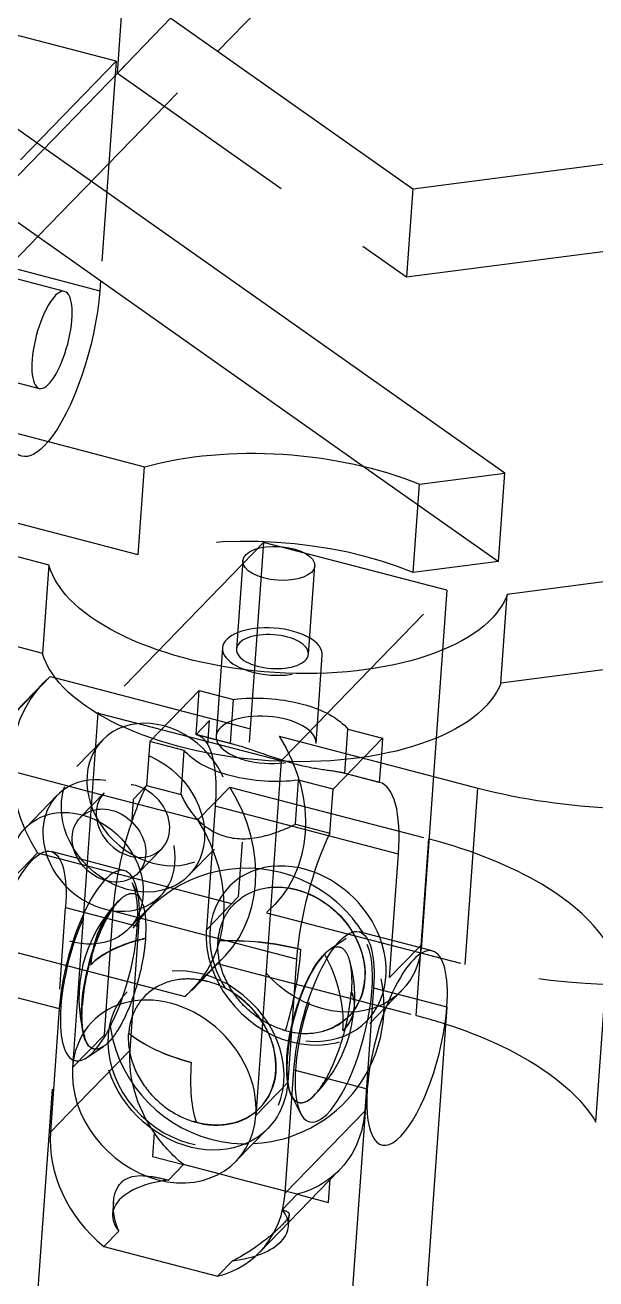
# Model space of a CAD drawing. Extents: x -2.35 to 6.32, y -6.04 to 0.39.
# Drawn here: x 2.46 to 3.173, y -3.232 to -1.667 of the extents above; entities that cross this region are included whole.
import ezdxf

# ---------------------------------------------------------------- set-up
doc = ezdxf.new("R2010")
doc.units = 0
doc.header["$MEASUREMENT"] = 0
doc.linetypes.add('HIDDEN', pattern=[0.375, 0.25, -0.125])
doc.layers.get('0').update_dxf_attribs({"color": 253, "linetype": 'CONTINUOUS'})
doc.layers.add('HIDDEN', color=250, linetype='HIDDEN')

msp = doc.modelspace()

# ---------------------------------------------------------------- linework, layer by layer
at = {"color": 38}
for p, q in [((2.5833, -1.6168), (2.9443, -1.8713)), ((0.7203, -1.7257), (2.6093, -2.2181)), ((3.059, -2.2262), (2.4253, -1.7795)), ((2.9443, -1.8713), (3.2035, -1.8376)), ((2.49, -2.3409), (0.601, -1.8485)), ((2.4174, -1.8896), (2.8852, -2.2194)), ((2.4821, -2.451), (0.5931, -1.9586)), ((2.9523, -2.2401), (3.059, -2.2262)), ((2.4821, -2.451), (2.49, -2.3409)), ((3.2407, -2.3543), (3.0621, -2.3775)), ((3.0542, -2.4876), (3.0621, -2.3775)), ((3.0542, -2.4876), (3.2328, -2.4644))]:
    msp.add_line(p, q, dxfattribs=at)
at = {"color": 250}
for p, q in [((2.7008, -1.6996), (2.7511, -1.6479)), ((2.4069, -2.0023), (2.4762, -1.931)), ((2.5542, -1.986), (2.5533, -1.9985))]:
    msp.add_line(p, q, dxfattribs=at)
at = {"color": 98}
for p, q in [((2.4916, -2.4799), (2.3901, -2.5844)), ((2.4916, -2.4799), (2.4979, -2.4815)), ((2.4831, -2.4879), (2.3817, -2.5924)), ((2.5511, -2.5254), (2.5194, -2.9679)), ((2.5516, -2.5249), (2.5511, -2.5254)), ((2.5511, -2.5254), (2.553, -2.5259)), ((2.9735, -2.5568), (2.955, -2.8146)), ((2.8446, -2.6205), (2.8834, -2.5805)), ((2.9049, -2.5769), (2.9023, -2.612)), ((2.544, -2.6245), (2.3901, -2.5844)), ((2.7799, -2.5851), (2.7482, -3.0275)), ((2.7778, -2.5845), (2.7799, -2.5851)), ((2.7799, -2.5851), (2.7834, -2.5815)), ((2.9023, -2.612), (2.8628, -2.6017)), ((2.97, -2.6046), (3.0255, -2.6191)), ((2.8406, -2.6755), (2.8446, -2.6205)), ((2.9263, -2.7015), (2.8391, -2.6788)), ((2.5378, -2.7101), (2.4925, -2.6983)), ((2.9185, -2.8094), (2.9263, -2.7015)), ((2.9685, -2.8224), (2.877, -2.7985)), ((2.955, -2.8146), (2.9517, -2.818)), ((3.1727, -3.0362), (3.1885, -2.8161)), ((2.799, -2.8325), (2.788, -2.9866)), ((2.4113, -2.8704), (2.5028, -2.8943)), ((2.5028, -2.8943), (2.4918, -3.0484)), ((2.9867, -2.8922), (2.8989, -4.1161)), ((2.7847, -3.1248), (2.7958, -2.9707)), ((2.7958, -2.9707), (2.8873, -2.9945)), ((2.788, -2.9866), (2.7482, -3.0275)), ((2.7995, -4.2185), (2.8873, -2.9945)), ((2.4918, -3.0484), (2.5255, -3.0137)), ((2.7234, -3.0848), (2.7632, -3.0439)), ((2.7288, -3.1075), (2.7024, -3.1006)), ((2.7849, -3.1221), (2.7288, -3.1075)), ((2.5584, -3.1913), (2.5771, -3.172)), ((2.5584, -3.1913), (2.7004, -3.2283)), ((2.7192, -3.2091), (2.7004, -3.2283))]:
    msp.add_line(p, q, dxfattribs=at)
for start, end in [(32.056, 62.2078), (272.8201, 288.0741)]:
    msp.add_arc((2.7364, -2.8911), 0.1719, start, end, dxfattribs=at)
at = {"color": 250, "extrusion": (9.51503e-17, 8.99289e-17, -1)}
msp.add_ellipse((2.4937, -2.0599), major_axis=(-0.0158, -0.0605), ratio=0.32431, dxfattribs=at)
msp.add_ellipse((2.4937, -2.0599), major_axis=(-0.0378, -0.1451), ratio=0.32431, start_param=4.192873, end_param=5.684972, dxfattribs=at)
at = {"color": 38, "extrusion": (7.94333e-18, 1.10738e-16, -1)}
for centre, start_param, end_param in [((2.7768, -2.3388), 4.061362, 5.330308), ((2.7768, -2.3388), 0.134371, 2.974113), ((2.7689, -2.4488), 0.134371, 2.974113)]:
    msp.add_ellipse(centre, major_axis=(0.2893, -0.0207), ratio=0.469627, start_param=start_param, end_param=end_param, dxfattribs=at)
at = {"color": 38}
msp.add_ellipse((2.7768, -2.3388), major_axis=(-0.0449, 0.0032), ratio=0.469627, dxfattribs=at)
at = {"color": 98, "extrusion": (3.63922e-17, 1.96812e-16, -1)}
for centre, major_axis, start_param, end_param in [((2.6266, -2.6272), (-0.1435, 0.1393), 0.000001, 0.070764), ((2.5251, -2.7317), (-0.0646, 0.0627), 5.289177, 7.383191), ((2.5649, -2.6908), (-0.0359, 0.0348), 5.049227, 6.394809)]:
    msp.add_ellipse(centre, major_axis=major_axis, ratio=0.821142, start_param=start_param, end_param=end_param, dxfattribs=at)
at = {"color": 98}
for centre, major_axis, ratio, start_param, end_param in [((2.8626, -2.767), (0.0404, 0.1548), 0.32431, 5.231905, 6.296264), ((3.1846, -2.4553), (-0.399, 0.0286), 0.469627, 1.194651, 2.077153), ((2.5649, -2.6908), (0.0646, -0.0627), 0.821142, 3.538156, 4.10177), ((2.8626, -2.767), (0.0404, 0.1548), 0.32431, 1.025954, 2.090313), ((2.8047, -2.8464), (-0.399, 0.0286), 0.469627, 3.453742, 4.334348), ((2.8008, -2.8258), (0.0861, -0.0836), 0.821142, 1.057213, 2.057571), ((2.5525, -2.8431), (0.0303, 0.1161), 0.32431, 1.100384, 3.079717), ((2.5525, -2.8431), (0.0315, 0.121), 0.32431, 1.074436, 2.090313), ((2.937, -2.9434), (0.0315, 0.121), 0.32431, 5.231905, 8.373498), ((2.8272, -2.9147), (0.0252, 0.0968), 0.32431, 0.519516, 1.698469), ((2.6338, -2.9977), (0.0897, -0.0871), 0.821142, 0.604368, 3.745961), ((2.937, -2.9434), (0.0315, 0.121), 0.32431, 2.090313, 5.231905), ((2.6338, -2.9977), (0.0897, -0.0871), 0.821142, 3.745961, 6.887553), ((2.6382, -3.0866), (0.1148, -0.1115), 0.821142, 3.745961, 4.81032), ((2.6791, -3.1586), (-0.1097, 0.0079), 0.469627, 5.187794, 6.171782), ((2.6382, -3.0866), (0.1148, -0.1115), 0.821142, 5.823194, 6.887553)]:
    msp.add_ellipse(centre, major_axis=major_axis, ratio=ratio, start_param=start_param, end_param=end_param, dxfattribs=at)
at = {"color": 98, "extrusion": (1.14719e-18, 1.14433e-16, -1)}
msp.add_ellipse((2.461, -2.8193), major_axis=(-0.0315, -0.121), ratio=0.32431, start_param=1.05128, end_param=3.141508, dxfattribs=at)
at = {"color": 98, "extrusion": (1.72079e-18, 1.7165e-16, -1)}
msp.add_ellipse((2.8455, -2.9195), major_axis=(-0.0315, -0.121), ratio=0.32431, start_param=1.05128, end_param=3.141508, dxfattribs=at)
at = {"color": 98, "extrusion": (-1.14239e-18, 7.84963e-17, -1)}
msp.add_ellipse((2.8406, -2.7848), major_axis=(-0.0897, 0.0871), ratio=0.821142, start_param=2.537225, end_param=2.574836, dxfattribs=at)
at = {"color": 98, "extrusion": (-3.49542e-17, 1.13815e-16, -1)}
msp.add_ellipse((2.7889, -3.0665), major_axis=(0.399, -0.0286), ratio=0.469627, start_param=5.19268, end_param=5.971036, dxfattribs=at)
at = {"color": 98, "extrusion": (3.75346e-17, 1.18316e-16, -1)}
msp.add_ellipse((2.6735, -2.9568), major_axis=(-0.0897, 0.0871), ratio=0.821142, start_param=2.537225, end_param=3.14167, dxfattribs=at)
at = {"color": 98}
for points, knots in [([(2.793, -2.9157), (2.7957, -2.9038), (2.7993, -2.8918), (2.8072, -2.8698), (2.8122, -2.8585), (2.8228, -2.8394), (2.8284, -2.8318), (2.8335, -2.8265), (2.8336, -2.8264), (2.8337, -2.8263)], [-0.006623386, -0.006623386, -0.006623386, -0.006623386, -0.00574077, -0.00574077, -0.004783969, -0.004783969, -0.003827168, -0.003827168, -0.003806814, -0.003806814, -0.003806814, -0.003806814]), ([(2.5799, -3.1115), (2.5857, -3.1055), (2.5942, -3.1028), (2.6085, -3.1027), (2.6128, -3.1031), (2.6174, -3.1037)], [0.008800755, 0.008800755, 0.008800755, 0.008800755, 0.009908018, 0.009908018, 0.01035011, 0.01035011, 0.01035011, 0.01035011]), ([(2.5771, -3.172), (2.577, -3.172), (2.577, -3.1719), (2.5724, -3.1609), (2.5699, -3.1487), (2.5704, -3.1372), (2.5704, -3.1366), (2.5705, -3.136)], [0.006579624, 0.006579624, 0.006579624, 0.006579624, 0.006586228, 0.006586228, 0.007693491, 0.007693491, 0.007755691, 0.007755691, 0.007755691, 0.007755691]), ([(2.7706, -3.1741), (2.7663, -3.1779), (2.7613, -3.182), (2.7451, -3.1944), (2.7323, -3.2026), (2.7193, -3.209), (2.7192, -3.209), (2.7192, -3.2091)], [0.000548757, 0.000548757, 0.000548757, 0.000548757, 0.001107263, 0.001107263, 0.002214527, 0.002214527, 0.002221131, 0.002221131, 0.002221131, 0.002221131])]:
    msp.add_open_spline(points, degree=3, knots=knots, dxfattribs=at)
msp.add_open_spline([(2.5705, -3.136), (2.5712, -3.1258), (2.5745, -3.1171), (2.5799, -3.1115)], degree=3, dxfattribs=at)
at = {"layer": 'HIDDEN', "color": 38}
for p, q in [((2.5754, -1.7269), (2.5833, -1.6168)), ((2.5754, -1.7269), (2.6421, -1.6582)), ((2.5754, -1.7269), (2.9364, -1.9813)), ((2.6014, -2.3282), (0.7124, -1.8358)), ((2.9443, -1.8713), (2.9364, -1.9813)), ((2.9364, -1.9813), (3.1956, -1.9476)), ((2.6014, -2.3282), (2.6093, -2.2181)), ((2.8852, -2.2194), (3.0511, -2.3363)), ((3.0511, -2.3363), (3.059, -2.2262)), ((2.9444, -2.3501), (2.9523, -2.2401)), ((2.7319, -2.3355), (2.724, -2.4456)), ((2.8138, -2.4521), (2.8217, -2.342)), ((3.0511, -2.3363), (2.9444, -2.3501))]:
    msp.add_line(p, q, dxfattribs=at)
at = {"layer": 'HIDDEN'}
for p, q in [((2.4174, -1.8896), (2.6421, -1.6582)), ((2.5738, -1.7123), (2.4365, -1.6765)), ((2.4762, -1.931), (2.7008, -1.6996)), ((2.4545, -1.8351), (2.5738, -1.7123)), ((2.5738, -1.7123), (2.5542, -1.986)), ((2.5094, -1.9994), (2.3721, -1.9637)), ((2.416, -1.9627), (2.5533, -1.9985)), ((2.3406, -2.0846), (2.4779, -2.1204))]:
    msp.add_line(p, q, dxfattribs=at)
at = {"layer": 'HIDDEN', "color": 98}
for p, q in [((2.7579, -2.3126), (2.5516, -2.5249)), ((2.7579, -2.3126), (2.7261, -2.755)), ((2.9867, -2.3722), (2.7579, -2.3126)), ((2.7834, -2.5815), (2.9867, -2.3722)), ((2.9867, -2.3722), (2.9735, -2.5568)), ((2.7066, -2.4444), (2.6987, -2.5544)), ((2.8233, -2.5634), (2.8312, -2.4533)), ((2.4979, -2.4815), (2.7774, -2.5544)), ((2.6774, -2.4973), (2.6157, -2.5609)), ((2.6735, -2.5523), (2.6774, -2.4973)), ((2.6774, -2.4973), (2.7205, -2.5085)), ((2.7166, -2.5636), (2.7205, -2.5085)), ((2.553, -2.5259), (2.7778, -2.5845)), ((2.6904, -2.535), (2.6735, -2.5523)), ((2.6882, -2.565), (2.6904, -2.535)), ((2.8593, -2.6008), (2.8632, -2.5457)), ((2.8632, -2.5457), (2.9063, -2.557)), ((2.5567, -2.5593), (2.5249, -2.592)), ((2.6157, -2.5609), (2.6118, -2.6159)), ((2.6588, -2.5721), (2.6157, -2.5609)), ((2.7166, -2.5636), (2.6735, -2.5523)), ((2.7189, -2.5642), (2.6742, -2.5525)), ((2.7774, -2.5544), (2.97, -2.6046)), ((2.8834, -2.5805), (2.9063, -2.557)), ((2.9063, -2.557), (2.9049, -2.5769)), ((2.6548, -2.6271), (2.6588, -2.5721)), ((2.7976, -2.6643), (2.8015, -2.6093)), ((2.8446, -2.6205), (2.8015, -2.6093)), ((2.903, -2.6122), (2.8582, -2.6005)), ((2.8628, -2.6017), (2.8593, -2.6008)), ((2.5003, -2.6281), (2.4606, -2.669)), ((2.5589, -2.6251), (2.529, -2.6559)), ((2.6759, -2.6589), (2.544, -2.6245)), ((2.6118, -2.6159), (2.5949, -2.6332)), ((2.6118, -2.6159), (2.6548, -2.6271)), ((2.7157, -2.618), (2.6759, -2.6589)), ((2.7157, -2.618), (2.9638, -2.6826)), ((3.0097, -2.8392), (3.0255, -2.6191)), ((2.5949, -2.6332), (2.5928, -2.6633)), ((2.6974, -2.6418), (2.6864, -2.7959)), ((2.8391, -2.6788), (2.6974, -2.6418)), ((2.7976, -2.6643), (2.8406, -2.6755)), ((2.9638, -2.6826), (2.948, -2.9028)), ((2.4758, -2.7001), (2.3743, -2.8045)), ((2.4758, -2.7001), (2.7616, -2.7746)), ((2.6008, -2.7256), (2.6307, -2.6948)), ((2.6647, -2.7279), (2.6965, -2.6952)), ((2.5841, -2.7222), (2.5378, -2.7101)), ((2.605, -2.7592), (2.5939, -2.7374)), ((2.5897, -2.7944), (2.6294, -2.7535)), ((2.4229, -3.9921), (2.5107, -2.7681)), ((2.5107, -2.7681), (2.6022, -2.792)), ((2.5777, -2.7594), (2.5775, -2.7595)), ((2.5779, -2.7592), (2.5777, -2.7594)), ((2.7261, -2.755), (2.6864, -2.7959)), ((2.5591, -2.9269), (2.5702, -2.7728)), ((2.799, -2.8325), (2.5702, -2.7728)), ((2.7616, -2.7746), (3.0097, -2.8392)), ((2.5912, -2.9461), (2.6022, -2.792)), ((2.6103, -2.8065), (2.6105, -2.8068)), ((2.701, -2.8097), (2.7011, -2.8099)), ((2.861, -2.807), (2.8401, -2.821)), ((2.9152, -2.8556), (2.9185, -2.8094)), ((2.4199, -2.8164), (2.6601, -2.879)), ((2.6686, -2.8711), (2.7084, -2.8301)), ((2.8337, -2.8263), (2.8339, -2.8261)), ((2.8339, -2.8261), (2.8341, -2.826)), ((2.9517, -2.818), (2.9152, -2.8556)), ((2.6601, -2.879), (2.6999, -2.8381)), ((2.6999, -2.8381), (2.948, -2.9028)), ((2.8673, -2.8737), (2.8678, -2.8737)), ((2.8952, -2.8683), (2.8841, -3.0224)), ((2.8905, -2.9129), (2.9302, -2.8719)), ((2.8952, -2.8683), (2.9867, -2.8922)), ((2.8644, -2.9038), (2.8646, -2.9036)), ((2.5896, -2.9248), (2.5891, -2.9248)), ((2.785, -2.9216), (2.7854, -2.9217)), ((2.7854, -2.9217), (2.7858, -2.9218)), ((2.5591, -2.9269), (2.5194, -2.9679)), ((2.5255, -3.0137), (2.5912, -2.9461)), ((2.537, -2.9556), (2.5579, -2.9416)), ((2.5456, -2.9447), (2.5459, -2.9447)), ((2.7927, -3.0028), (2.8041, -3.0252)), ((2.7532, -3.0182), (2.7534, -3.0181)), ((2.8017, -3.0114), (2.8019, -3.0115)), ((2.7847, -3.1248), (2.8841, -3.0224)), ((2.6211, -3.0488), (2.619, -3.0788)), ((2.6741, -3.0363), (2.6736, -3.0362)), ((2.6745, -3.0364), (2.6741, -3.0363)), ((2.619, -3.0788), (2.6578, -3.0889)), ((2.6391, -3.1082), (2.6578, -3.0889)), ((2.7024, -3.1006), (2.6578, -3.0889)), ((2.753, -3.1981), (2.8524, -3.0957)), ((2.8387, -3.1361), (2.8408, -3.1061)), ((2.7999, -3.126), (2.7811, -3.1452)), ((2.7999, -3.126), (2.7849, -3.1221)), ((2.7999, -3.126), (2.8387, -3.1361)), ((2.5705, -3.1359), (2.5694, -3.1508)), ((2.7888, -3.1665), (2.7899, -3.1516))]:
    msp.add_line(p, q, dxfattribs=at)
for centre, radius, start, end in [((2.7364, -2.8911), 0.1719, 62.2078, 272.8201), ((2.6993, -2.881), 0.172, 135.5724, 196.3963), ((2.6997, -2.8806), 0.172, 134.7162, 136.0999), ((2.6997, -2.8806), 0.172, 135.0823, 135.8338), ((2.7364, -2.8911), 0.1719, 288.0741, 32.056), ((2.6997, -2.8806), 0.172, 355.8975, 15.621), ((2.6993, -2.881), 0.172, 314.7107, 355.8976), ((2.6993, -2.881), 0.172, 315.0786, 315.8338)]:
    msp.add_arc(centre, radius, start, end, dxfattribs=at)
at = {"layer": 'HIDDEN', "extrusion": (9.51503e-17, 8.99289e-17, -1)}
msp.add_ellipse((2.4937, -2.0599), major_axis=(-0.0378, -0.1451), ratio=0.32431, start_param=5.684972, end_param=6.881411, dxfattribs=at)
at = {"layer": 'HIDDEN', "color": 38}
msp.add_ellipse((2.7689, -2.4488), major_axis=(-0.2893, 0.0207), ratio=0.469627, start_param=4.09447, end_param=5.363416, dxfattribs=at)
at = {"layer": 'HIDDEN', "color": 98, "extrusion": (5.91861e-18, 1.66537e-16, -1)}
for centre in [(2.7689, -2.4488), (2.761, -2.5589)]:
    msp.add_ellipse(centre, major_axis=(0.0623, -0.0045), ratio=0.469627, dxfattribs=at)
at = {"layer": 'HIDDEN', "color": 38, "extrusion": (7.94333e-18, 1.10738e-16, -1)}
msp.add_ellipse((2.7689, -2.4488), major_axis=(0.0449, -0.0032), ratio=0.469627, dxfattribs=at)
at = {"layer": 'HIDDEN', "color": 98, "extrusion": (3.63922e-17, 1.96812e-16, -1)}
for centre, major_axis, start_param, end_param in [((2.6266, -2.6272), (-0.1435, 0.1393), 5.003686, 6.283186), ((2.6266, -2.6272), (-0.1435, 0.1393), 1.862093, 3.212356), ((2.5649, -2.6908), (-0.0359, 0.0348), 0.111624, 5.049227), ((2.5251, -2.7317), (-0.0646, 0.0627), 1.100006, 5.289177)]:
    msp.add_ellipse(centre, major_axis=major_axis, ratio=0.821142, start_param=start_param, end_param=end_param, dxfattribs=at)
at = {"layer": 'HIDDEN', "color": 98, "extrusion": (5.91861e-18, 1.66537e-16, -1)}
for start_param, end_param in [(4.300935, 5.876133), (1.159343, 2.73454)]:
    msp.add_ellipse((2.761, -2.5589), major_axis=(0.1097, -0.0079), ratio=0.469627, start_param=start_param, end_param=end_param, dxfattribs=at)
at = {"layer": 'HIDDEN', "color": 98, "extrusion": (3.63922e-17, 1.96812e-16, -1)}
for centre, major_axis in [((2.6266, -2.6272), (-0.0699, 0.0679)), ((2.5948, -2.66), (-0.0359, 0.0348))]:
    msp.add_ellipse(centre, major_axis=major_axis, ratio=0.821142, dxfattribs=at)
at = {"layer": 'HIDDEN', "color": 98}
msp.add_ellipse((2.5948, -2.66), major_axis=(0.0699, -0.0679), ratio=0.821142, dxfattribs=at)
at = {"layer": 'HIDDEN', "color": 98, "extrusion": (9.51503e-17, 8.99289e-17, -1)}
for start_param, end_param in [(3.128514, 3.470138), (3.470138, 4.192873), (1.774014, 2.115639), (1.05128, 1.774014)]:
    msp.add_ellipse((2.6338, -2.7073), major_axis=(-0.0404, -0.1548), ratio=0.32431, start_param=start_param, end_param=end_param, dxfattribs=at)
at = {"layer": 'HIDDEN', "color": 98}
for centre, major_axis, ratio, start_param, end_param in [((2.5649, -2.6908), (0.0646, -0.0627), 0.821142, 4.10177, 9.821341), ((2.5649, -2.6908), (0.1435, -0.1393), 0.821142, 6.212422, 7.562685), ((2.5251, -2.7317), (0.1435, -0.1393), 0.821142, 6.212422, 7.562685), ((2.8047, -2.8464), (-0.399, 0.0286), 0.469627, 4.334348, 4.336244), ((2.8008, -2.8258), (0.0861, -0.0836), 0.821142, 2.057571, 7.340398), ((2.5525, -2.8431), (0.0303, 0.1161), 0.32431, 3.079717, 7.38357), ((2.5525, -2.8431), (0.0315, 0.121), 0.32431, 5.231905, 7.357621), ((2.6995, -2.8808), (0.1234, -0.1198), 0.821142, 3.125571, 3.745961), ((2.8008, -2.8258), (0.0897, -0.0871), 0.821142, 3.745961, 6.887553), ((2.6997, -2.8806), (-0.1716, 0.0123), 0.469627, 5.293899, 5.909631), ((2.7364, -2.8911), (-0.1716, 0.0123), 0.469627, 4.338834, 4.953103), ((2.736, -2.891), (0.0434, 0.1664), 0.32431, 4.611516, 5.231905), ((2.8272, -2.9147), (0.0252, 0.0968), 0.32431, 0.463783, 0.519516), ((2.6995, -2.8808), (0.1234, -0.1198), 0.821142, 0.604368, 1.224757), ((2.6815, -2.9486), (0.0717, -0.0697), 0.821142, 5.261023, 8.562244), ((2.6997, -2.8806), (-0.1716, 0.0123), 0.469627, 2.762857, 3.378589), ((2.7364, -2.8911), (-0.1716, 0.0123), 0.469627, 0.577792, 1.192061), ((2.8272, -2.9147), (0.0252, 0.0968), 0.32431, 1.698469, 3.765004), ((2.736, -2.891), (0.0434, 0.1664), 0.32431, 2.090313, 2.710702), ((2.6791, -3.1586), (-0.1097, 0.0079), 0.469627, 5.119441, 5.187794), ((2.6791, -3.1586), (-0.1097, 0.0079), 0.469627, 6.171782, 6.694639), ((2.6791, -3.1586), (-0.1097, 0.0079), 0.469627, 1.977849, 3.553046)]:
    msp.add_ellipse(centre, major_axis=major_axis, ratio=ratio, start_param=start_param, end_param=end_param, dxfattribs=at)
at = {"layer": 'HIDDEN', "color": 98, "extrusion": (1.14719e-18, 1.14433e-16, -1)}
for centre, major_axis, start_param, end_param in [((2.461, -2.8193), (-0.0315, -0.121), 3.141508, 4.192873), ((2.5708, -2.8479), (-0.0252, -0.0968), 5.659774, 8.960995)]:
    msp.add_ellipse(centre, major_axis=major_axis, ratio=0.32431, start_param=start_param, end_param=end_param, dxfattribs=at)
at = {"layer": 'HIDDEN', "color": 98, "extrusion": (-4.09617e-17, 1.17173e-16, -1)}
msp.add_ellipse((2.7928, -2.8339), major_axis=(-0.0717, 0.0697), ratio=0.821142, start_param=0.862534, end_param=4.163755, dxfattribs=at)
at = {"layer": 'HIDDEN', "color": 98, "extrusion": (-1.14239e-18, 7.84963e-17, -1)}
msp.add_ellipse((2.8406, -2.7848), major_axis=(-0.0897, 0.0871), ratio=0.821142, start_param=2.574836, end_param=5.678817, dxfattribs=at)
at = {"layer": 'HIDDEN', "color": 98, "extrusion": (1.72079e-18, 1.7165e-16, -1)}
msp.add_ellipse((2.8455, -2.9195), major_axis=(-0.0303, -0.1161), ratio=0.32431, dxfattribs=at)
msp.add_ellipse((2.8455, -2.9195), major_axis=(-0.0315, -0.121), ratio=0.32431, start_param=3.141508, end_param=4.192873, dxfattribs=at)
at = {"layer": 'HIDDEN', "color": 98, "extrusion": (1.60271e-17, 2.21465e-16, -1)}
for start_param, end_param in [(3.520328, 4.134597), (6.042471, 6.65674)]:
    msp.add_ellipse((2.6993, -2.881), major_axis=(0.1716, -0.0123), ratio=0.469627, start_param=start_param, end_param=end_param, dxfattribs=at)
at = {"layer": 'HIDDEN', "color": 98, "extrusion": (-4.51426e-17, 1.14546e-16, -1)}
for start_param, end_param in [(4.475393, 5.091125), (1.944351, 2.560083)]:
    msp.add_ellipse((2.7356, -2.8909), major_axis=(0.1716, -0.0123), ratio=0.469627, start_param=start_param, end_param=end_param, dxfattribs=at)
at = {"layer": 'HIDDEN', "color": 98, "extrusion": (3.75346e-17, 1.18316e-16, -1)}
msp.add_ellipse((2.6735, -2.9568), major_axis=(-0.0861, 0.0836), ratio=0.821142, dxfattribs=at)
at = {"layer": 'HIDDEN', "color": 98, "extrusion": (-3.49542e-17, 1.13815e-16, -1)}
for centre, start_param, end_param in [((3.1688, -2.6755), 1.064439, 1.946941), ((2.7889, -3.0665), 5.088534, 5.19268)]:
    msp.add_ellipse(centre, major_axis=(0.399, -0.0286), ratio=0.469627, start_param=start_param, end_param=end_param, dxfattribs=at)
at = {"layer": 'HIDDEN', "color": 98, "extrusion": (3.75346e-17, 1.18316e-16, -1)}
msp.add_ellipse((2.6735, -2.9568), major_axis=(-0.0897, 0.0871), ratio=0.821142, start_param=3.14167, end_param=5.678817, dxfattribs=at)
at = {"layer": 'HIDDEN', "color": 98, "extrusion": (-2.28477e-18, 1.56993e-16, -1)}
for start_param, end_param in [(4.956083, 5.678817), (2.537225, 3.259959), (4.614458, 4.956083), (3.259959, 3.601584)]:
    msp.add_ellipse((2.7377, -2.9842), major_axis=(-0.1148, 0.1115), ratio=0.821142, start_param=start_param, end_param=end_param, dxfattribs=at)
at = {"layer": 'HIDDEN', "color": 38}
msp.add_open_spline([(2.9184, -3.8443), (2.7105, -3.8141), (1.5452, -3.5886), (0.7339, -2.9987), (0.0616, -2.5098)], degree=3, knots=[0.3966116, 0.3966116, 0.3966116, 0.3966116, 0.5, 1, 1, 1, 1], dxfattribs=at)
at = {"layer": 'HIDDEN', "color": 98}
for points, knots in [([(2.7189, -2.5642), (2.7182, -2.564), (2.7175, -2.5638), (2.7167, -2.5636), (2.7166, -2.5636), (2.7166, -2.5636)], [0.01095241936, 0.01095241936, 0.01095241936, 0.01095241936, 0.01101528159, 0.01101528159, 0.01102188579, 0.01102188579, 0.01102188579, 0.01102188579]), ([(2.7993, -2.5898), (2.786, -2.5863), (2.7714, -2.5814), (2.7437, -2.5717), (2.7306, -2.5672), (2.7189, -2.5642)], [0.008800755, 0.008800755, 0.008800755, 0.008800755, 0.009908018, 0.009908018, 0.010952419, 0.010952419, 0.010952419, 0.010952419]), ([(2.8583, -2.6005), (2.853, -2.5991), (2.8452, -2.5982), (2.8252, -2.5954), (2.8126, -2.5933), (2.7993, -2.5898)], [0.00664909, 0.00664909, 0.00664909, 0.00664909, 0.007693491, 0.007693491, 0.008800755, 0.008800755, 0.008800755, 0.008800755]), ([(2.8593, -2.6008), (2.8592, -2.6008), (2.8592, -2.6008), (2.8589, -2.6007), (2.8586, -2.6006), (2.8583, -2.6005)], [0.0065796236, 0.0065796236, 0.0065796236, 0.0065796236, 0.00658622781, 0.00658622781, 0.00664909003, 0.00664909003, 0.00664909003, 0.00664909003]), ([(2.6548, -2.6271), (2.6549, -2.6272), (2.6549, -2.6272), (2.6595, -2.6382), (2.6668, -2.6498), (2.6863, -2.669), (2.6985, -2.6764), (2.7118, -2.6799)], [-0.002221131, -0.002221131, -0.002221131, -0.002221131, -0.002214527, -0.002214527, -0.001107263, -0.001107263, 0, 0, 0, 0]), ([(2.7118, -2.6799), (2.7251, -2.6833), (2.7401, -2.683), (2.7697, -2.6766), (2.7844, -2.6707), (2.7974, -2.6644), (2.7975, -2.6644), (2.7976, -2.6643)], [0, 0, 0, 0, 0.001107263, 0.001107263, 0.002214527, 0.002214527, 0.002221131, 0.002221131, 0.002221131, 0.002221131]), ([(2.5794, -2.7577), (2.5836, -2.7537), (2.5879, -2.7512), (2.5963, -2.75), (2.6002, -2.752), (2.6038, -2.757), (2.6044, -2.758), (2.605, -2.7592)], [0.000140248, 0.000140248, 0.000140248, 0.000140248, 0.000959094, 0.000959094, 0.001918189, 0.001918189, 0.002124124, 0.002124124, 0.002124124, 0.002124124]), ([(2.7048, -2.791), (2.7063, -2.7864), (2.7082, -2.782), (2.716, -2.7683), (2.7238, -2.7602), (2.7412, -2.7489), (2.752, -2.7448), (2.7721, -2.7422), (2.781, -2.7425), (2.7896, -2.7439)], [0.01201967, 0.01201967, 0.01201967, 0.01201967, 0.012428482, 0.012428482, 0.013387955, 0.013387955, 0.014345667, 0.014345667, 0.015043766, 0.015043766, 0.015043766, 0.015043766]), ([(2.7984, -2.7457), (2.7986, -2.7458), (2.7989, -2.7458), (2.8106, -2.7489), (2.8227, -2.7544), (2.8445, -2.7693), (2.8543, -2.7788), (2.8694, -2.7987), (2.8757, -2.8105), (2.8835, -2.8346), (2.8849, -2.847), (2.8841, -2.8581)], [0.003806815, 0.003806815, 0.003806815, 0.003806815, 0.003827168, 0.003827168, 0.004783969, 0.004783969, 0.00574077, 0.00574077, 0.006697553, 0.006697553, 0.007654337, 0.007654337, 0.007654337, 0.007654337]), ([(2.5775, -2.7595), (2.5774, -2.7596), (2.5773, -2.7597), (2.5723, -2.765), (2.5669, -2.7727), (2.5566, -2.7918), (2.5517, -2.8032), (2.5436, -2.8262), (2.5398, -2.8392), (2.5343, -2.8651), (2.5325, -2.8779), (2.5317, -2.889)], [0.003806814, 0.003806814, 0.003806814, 0.003806814, 0.003827168, 0.003827168, 0.004783969, 0.004783969, 0.00574077, 0.00574077, 0.006697553, 0.006697553, 0.007654337, 0.007654337, 0.007654337, 0.007654337]), ([(2.605, -2.7592), (2.6071, -2.7633), (2.6087, -2.7689), (2.6109, -2.7846), (2.6111, -2.7954), (2.6103, -2.8065)], [0.002124124, 0.002124124, 0.002124124, 0.002124124, 0.002880987, 0.002880987, 0.003843785, 0.003843785, 0.003843785, 0.003843785]), ([(2.7814, -2.9205), (2.7715, -2.9174), (2.7613, -2.9126), (2.741, -2.8988), (2.7311, -2.8893), (2.7159, -2.8694), (2.7095, -2.8575), (2.7016, -2.8333), (2.7002, -2.8208), (2.701, -2.8097)], [0.000140248, 0.000140248, 0.000140248, 0.000140248, 0.000959094, 0.000959094, 0.001918189, 0.001918189, 0.002880987, 0.002880987, 0.003843785, 0.003843785, 0.003843785, 0.003843785]), ([(2.6081, -2.8273), (2.6072, -2.8327), (2.6062, -2.8382), (2.6022, -2.8567), (2.5984, -2.8698), (2.5903, -2.8927), (2.5854, -2.9041), (2.5764, -2.9206), (2.5725, -2.9265), (2.5687, -2.9312)], [0.01201967, 0.01201967, 0.01201967, 0.01201967, 0.012428482, 0.012428482, 0.013387955, 0.013387955, 0.014345667, 0.014345667, 0.015043766, 0.015043766, 0.015043766, 0.015043766]), ([(2.8653, -2.8343), (2.864, -2.8296), (2.8623, -2.8259), (2.8573, -2.819), (2.8532, -2.8169), (2.8457, -2.8179), (2.8426, -2.8192), (2.8396, -2.8214)], [0.012764166, 0.012764166, 0.012764166, 0.012764166, 0.01338497, 0.01338497, 0.014344065, 0.014344065, 0.014920954, 0.014920954, 0.014920954, 0.014920954]), ([(2.8678, -2.8737), (2.8686, -2.8625), (2.8684, -2.8517), (2.8666, -2.8398), (2.866, -2.8369), (2.8653, -2.8343)], [0.011459374, 0.011459374, 0.011459374, 0.011459374, 0.012422172, 0.012422172, 0.012764166, 0.012764166, 0.012764166, 0.012764166]), ([(2.6783, -2.8585), (2.6696, -2.8572), (2.6607, -2.8569), (2.6406, -2.8596), (2.6298, -2.8637), (2.6123, -2.8751), (2.6045, -2.8831), (2.5967, -2.8969), (2.5948, -2.9013), (2.5932, -2.9059)], [0.000259614, 0.000259614, 0.000259614, 0.000259614, 0.000957711, 0.000957711, 0.001915422, 0.001915422, 0.002874896, 0.002874896, 0.00328371, 0.00328371, 0.00328371, 0.00328371]), ([(2.7733, -2.9722), (2.7741, -2.9611), (2.7726, -2.9487), (2.7648, -2.9246), (2.7585, -2.9129), (2.7433, -2.8931), (2.7335, -2.8836), (2.7115, -2.8688), (2.6994, -2.8635), (2.6876, -2.8604), (2.6873, -2.8604), (2.6871, -2.8603)], [0.007654337, 0.007654337, 0.007654337, 0.007654337, 0.00861112, 0.00861112, 0.009567903, 0.009567903, 0.010524704, 0.010524704, 0.011481505, 0.011481505, 0.011501859, 0.011501859, 0.011501859, 0.011501859]), ([(2.8642, -2.904), (2.8682, -2.8999), (2.8718, -2.8951), (2.8802, -2.8803), (2.8833, -2.8691), (2.8841, -2.8581)], [0.006181356, 0.006181356, 0.006181356, 0.006181356, 0.006697553, 0.006697553, 0.007654337, 0.007654337, 0.007654337, 0.007654337]), ([(2.5343, -2.9295), (2.5335, -2.9266), (2.5327, -2.9232), (2.531, -2.9108), (2.5309, -2.9001), (2.5317, -2.889)], [0.006295193, 0.006295193, 0.006295193, 0.006295193, 0.006697553, 0.006697553, 0.007654337, 0.007654337, 0.007654337, 0.007654337]), ([(2.825, -2.9981), (2.8288, -2.9934), (2.8328, -2.9874), (2.8419, -2.971), (2.8469, -2.9596), (2.8552, -2.9367), (2.859, -2.9236), (2.863, -2.9051), (2.8641, -2.8996), (2.8649, -2.8942)], [0.000259614, 0.000259614, 0.000259614, 0.000259614, 0.000957711, 0.000957711, 0.001915422, 0.001915422, 0.002874896, 0.002874896, 0.00328371, 0.00328371, 0.00328371, 0.00328371]), ([(2.7858, -2.9218), (2.786, -2.9219), (2.7863, -2.922), (2.798, -2.9251), (2.8103, -2.9261), (2.8335, -2.923), (2.8442, -2.919), (2.8569, -2.9107), (2.8607, -2.9075), (2.8642, -2.904)], [0.003806814, 0.003806814, 0.003806814, 0.003806814, 0.003827168, 0.003827168, 0.004783969, 0.004783969, 0.00574077, 0.00574077, 0.006181356, 0.006181356, 0.006181356, 0.006181356]), ([(2.5891, -2.9248), (2.5883, -2.936), (2.5898, -2.9484), (2.5977, -2.9727), (2.6041, -2.9844), (2.6195, -3.0043), (2.6294, -3.0137), (2.6498, -3.0273), (2.6601, -3.0321), (2.6701, -3.0352)], [0.011459374, 0.011459374, 0.011459374, 0.011459374, 0.012422172, 0.012422172, 0.01338497, 0.01338497, 0.014344065, 0.014344065, 0.01516291, 0.01516291, 0.01516291, 0.01516291]), ([(2.7868, -2.9555), (2.7876, -2.9444), (2.7895, -2.9316), (2.7925, -2.9177), (2.7927, -2.9167), (2.793, -2.9157)], [-0.007654337, -0.007654337, -0.007654337, -0.007654337, -0.006697553, -0.006697553, -0.006623386, -0.006623386, -0.006623386, -0.006623386]), ([(2.5459, -2.9447), (2.5431, -2.944), (2.5407, -2.9421), (2.537, -2.9368), (2.5355, -2.9335), (2.5343, -2.9295)], [0.005092172, 0.005092172, 0.005092172, 0.005092172, 0.00574077, 0.00574077, 0.006295193, 0.006295193, 0.006295193, 0.006295193]), ([(2.5649, -2.9356), (2.5648, -2.9358), (2.5647, -2.9359), (2.5597, -2.9411), (2.5546, -2.9444), (2.5486, -2.9452), (2.5472, -2.9451), (2.5459, -2.9447)], [0.003806815, 0.003806815, 0.003806815, 0.003806815, 0.003827168, 0.003827168, 0.004783969, 0.004783969, 0.005092172, 0.005092172, 0.005092172, 0.005092172]), ([(2.7868, -2.9555), (2.786, -2.9666), (2.7862, -2.9773), (2.7887, -2.9949), (2.7911, -3.0016), (2.7962, -3.0087), (2.7987, -3.0106), (2.8016, -3.0114)], [0.007654337, 0.007654337, 0.007654337, 0.007654337, 0.00861112, 0.00861112, 0.009567903, 0.009567903, 0.010216501, 0.010216501, 0.010216501, 0.010216501]), ([(2.7733, -2.9722), (2.7725, -2.9832), (2.7693, -2.9944), (2.7609, -3.0093), (2.7573, -3.014), (2.7533, -3.0182)], [-0.007654337, -0.007654337, -0.007654337, -0.007654337, -0.006697553, -0.006697553, -0.006181356, -0.006181356, -0.006181356, -0.006181356]), ([(2.8016, -3.0114), (2.8029, -3.0117), (2.8043, -3.0118), (2.8104, -3.0112), (2.8154, -3.0081), (2.8204, -3.0032)], [0.010216501, 0.010216501, 0.010216501, 0.010216501, 0.010524704, 0.010524704, 0.0114549, 0.0114549, 0.0114549, 0.0114549]), ([(2.8204, -3.0032), (2.8205, -3.003), (2.8206, -3.0029), (2.8209, -3.0027), (2.821, -3.0025), (2.8211, -3.0024)], [0.01145490004, 0.01145490004, 0.01145490004, 0.01145490004, 0.01148150503, 0.01148150503, 0.01150185852, 0.01150185852, 0.01150185852, 0.01150185852]), ([(2.7533, -3.0182), (2.7498, -3.0218), (2.7459, -3.0249), (2.7332, -3.0332), (2.7224, -3.0374), (2.6992, -3.0405), (2.6867, -3.0396), (2.675, -3.0365), (2.6747, -3.0365), (2.6745, -3.0364)], [-0.006181356, -0.006181356, -0.006181356, -0.006181356, -0.00574077, -0.00574077, -0.004783969, -0.004783969, -0.003827168, -0.003827168, -0.003806814, -0.003806814, -0.003806814, -0.003806814]), ([(2.6174, -3.1037), (2.6242, -3.1047), (2.6315, -3.1063), (2.6389, -3.1082), (2.639, -3.1082), (2.6391, -3.1082)], [0.0103501097, 0.0103501097, 0.0103501097, 0.0103501097, 0.0110152816, 0.0110152816, 0.0110218858, 0.0110218858, 0.0110218858, 0.0110218858]), ([(2.7811, -3.1452), (2.7812, -3.1452), (2.7812, -3.1453), (2.7865, -3.1468), (2.7898, -3.1484), (2.7899, -3.1513), (2.7899, -3.1514), (2.7899, -3.1516)], [-0.002221131, -0.002221131, -0.002221131, -0.002221131, -0.002214527, -0.002214527, -0.001107263, -0.001107263, -0.001045063, -0.001045063, -0.001045063, -0.001045063])]:
    msp.add_open_spline(points, degree=3, knots=knots, dxfattribs=at)
at = {"layer": 'HIDDEN', "color": 38}
msp.add_open_spline([(5.5459, -4.0516), (4.3874, -4.0632), (2.0706, -4.0865), (0.726, -3.1088), (0.0537, -2.6199)], degree=3, dxfattribs=at)
at = {"layer": 'HIDDEN', "color": 98}
for points in [[(2.7896, -2.7439), (2.7926, -2.7444), (2.7955, -2.745), (2.7984, -2.7457)], [(2.5786, -2.7585), (2.5784, -2.7587), (2.5781, -2.7589), (2.5779, -2.7592)], [(2.5794, -2.7577), (2.5791, -2.7579), (2.5789, -2.7582), (2.5786, -2.7585)], [(2.7011, -2.8099), (2.7016, -2.8035), (2.7028, -2.7971), (2.7048, -2.791)], [(2.6105, -2.8068), (2.61, -2.8131), (2.6092, -2.8201), (2.6081, -2.8273)], [(2.8341, -2.826), (2.8346, -2.8255), (2.8351, -2.825), (2.8357, -2.8245)], [(2.8396, -2.8214), (2.8383, -2.8223), (2.837, -2.8233), (2.8357, -2.8245)], [(2.6871, -2.8603), (2.6842, -2.8596), (2.6813, -2.859), (2.6783, -2.8585)], [(2.8649, -2.8942), (2.866, -2.887), (2.8669, -2.8801), (2.8673, -2.8737)], [(2.5932, -2.9059), (2.5913, -2.912), (2.59, -2.9184), (2.5896, -2.9248)], [(2.7814, -2.9205), (2.7826, -2.9209), (2.7838, -2.9213), (2.785, -2.9216)], [(2.5687, -2.9312), (2.5674, -2.9329), (2.5661, -2.9343), (2.5649, -2.9356)], [(2.8211, -3.0024), (2.8224, -3.0011), (2.8237, -2.9997), (2.825, -2.9981)], [(2.6736, -3.0362), (2.6725, -3.0359), (2.6713, -3.0355), (2.6701, -3.0352)], [(2.7899, -3.1516), (2.7897, -3.1543), (2.7868, -3.1584), (2.7813, -3.164)], [(2.7813, -3.164), (2.7784, -3.1669), (2.7748, -3.1704), (2.7706, -3.1741)]]:
    msp.add_open_spline(points, degree=3, dxfattribs=at)

doc.saveas('drawing.dxf')
